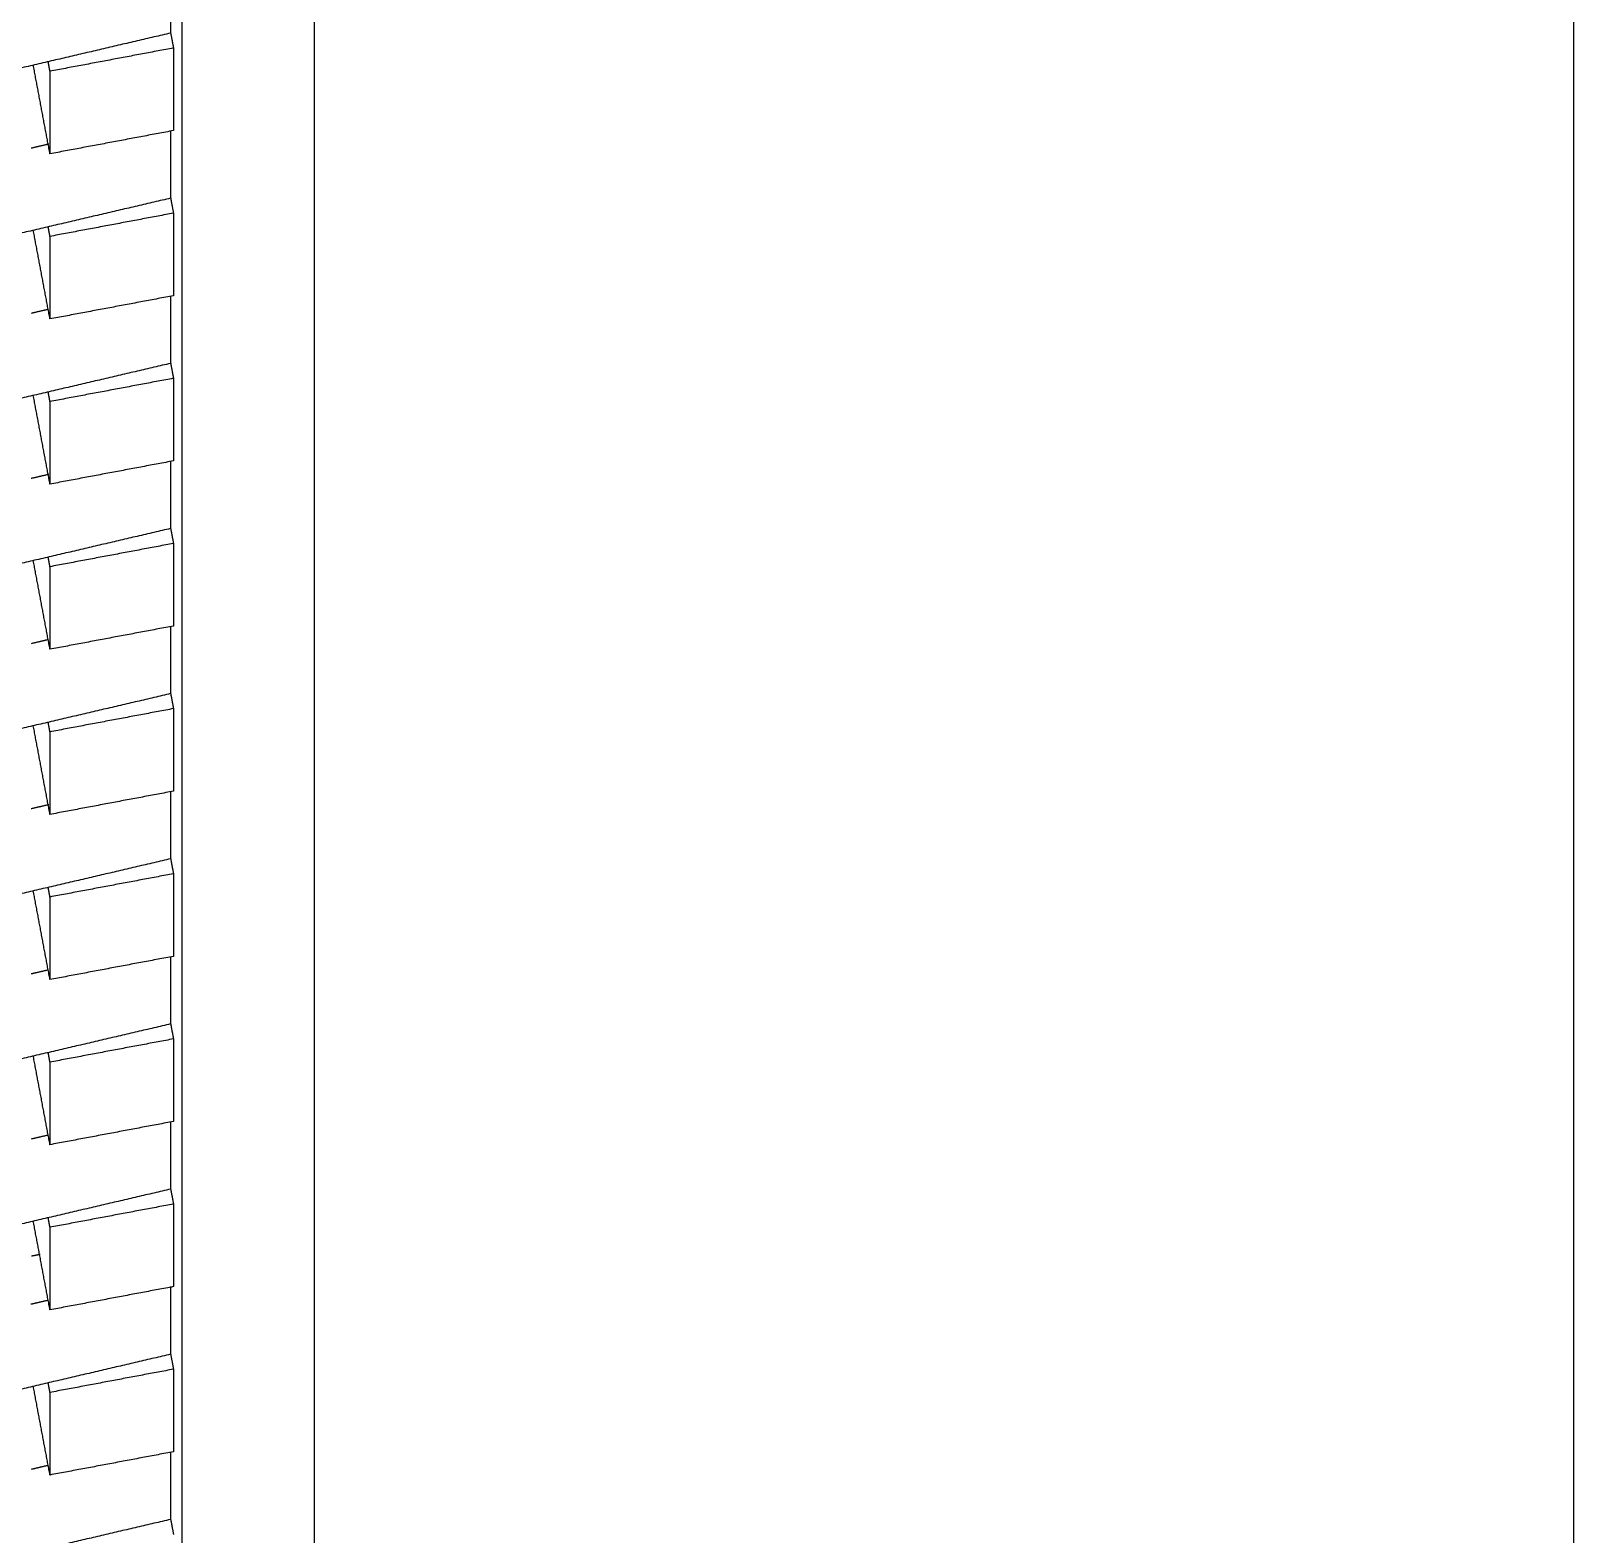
# Model space of a CAD drawing. Header units: millimetres. Extents: x 507.9 to 541, y 40.2 to 69.3.
# Drawn here: x 516.027 to 517.153, y 43.978 to 45.071 of the extents above; entities that cross this region are included whole.
import ezdxf

# ---------------------------------------------------------------- set-up
doc = ezdxf.new("R2010")
doc.units = ezdxf.units.MM
doc.layers.add('Make2D$Visible$Curves', color=7, linetype='Continuous', true_color=0x000000)

msp = doc.modelspace()

# ---------------------------------------------------------------- linework, layer by layer
at = {"layer": 'Make2D$Visible$Curves', "color": 18, "lineweight": -3, "true_color": 0x000000}
for points in [[(517.14873, 43.68439), (517.14873, 44.73957), (517.14873, 45.79476)], [(516.23361, 43.01965), (516.23361, 44.17628), (516.23361, 45.27679)], [(516.13737, 43.01965), (516.13737, 44.13464), (516.13737, 45.24963)], [(516.12897, 45.11774), (516.12897, 45.09336), (516.12897, 45.06899)], [(516.12897, 45.06899), (516.03159, 45.04623), (515.93421, 45.02348)], [(516.12888, 45.06945), (516.12995, 45.06379), (516.13101, 45.05812)], [(516.13101, 45.05812), (516.08615, 45.04968), (516.04128, 45.04124)], [(516.13101, 45.05812), (516.13101, 45.02812), (516.13101, 44.99812)], [(516.04128, 44.98124), (516.03522, 45.01345), (516.02916, 45.04567)], [(516.04128, 45.04124), (516.04063, 45.04472), (516.03997, 45.04819)], [(516.04128, 45.04124), (516.04128, 45.01124), (516.04128, 44.98124)], [(516.13101, 44.99812), (516.08615, 44.98968), (516.04128, 44.98124)], [(516.12897, 44.99774), (516.12897, 44.97336), (516.12897, 44.94899)], [(516.04039, 44.98829), (516.03396, 44.98679), (516.02752, 44.98528)], [(516.12897, 44.94899), (516.03159, 44.92623), (515.93421, 44.90348)], [(516.12892, 44.94926), (516.12996, 44.94369), (516.13101, 44.93812)], [(516.13101, 44.93812), (516.08615, 44.92968), (516.04128, 44.92124)], [(516.13101, 44.93812), (516.13101, 44.90812), (516.13101, 44.87812)], [(516.04128, 44.92124), (516.04063, 44.92472), (516.03997, 44.92819)], [(516.04128, 44.86124), (516.03522, 44.89345), (516.02916, 44.92567)], [(516.04128, 44.92124), (516.04128, 44.89124), (516.04128, 44.86124)], [(516.13101, 44.87812), (516.08615, 44.86968), (516.04128, 44.86124)], [(516.12897, 44.87774), (516.12897, 44.85336), (516.12897, 44.82899)], [(516.04004, 44.86821), (516.0339, 44.86677), (516.02776, 44.86534)], [(516.12897, 44.82899), (516.03159, 44.80623), (515.93421, 44.78348)], [(516.12893, 44.82918), (516.12997, 44.82365), (516.13101, 44.81812)], [(516.13101, 44.81812), (516.08615, 44.80968), (516.04128, 44.80124)], [(516.13101, 44.81812), (516.13101, 44.78812), (516.13101, 44.75812)], [(516.04128, 44.74124), (516.03522, 44.77345), (516.02916, 44.80567)], [(516.04128, 44.80124), (516.04063, 44.80472), (516.03997, 44.80819)], [(516.04128, 44.80124), (516.04128, 44.77124), (516.04128, 44.74124)], [(516.03372, 44.78157), (516.03381, 44.78159), (516.0339, 44.78161)], [(516.13101, 44.75812), (516.08615, 44.74968), (516.04128, 44.74124)], [(516.12897, 44.75774), (516.12897, 44.73336), (516.12897, 44.70899)], [(516.04037, 44.74828), (516.03393, 44.74678), (516.0275, 44.74528)], [(516.12897, 44.70899), (516.03159, 44.68623), (515.93421, 44.66348)], [(516.12895, 44.70909), (516.12998, 44.70361), (516.13101, 44.69812)], [(516.13101, 44.69812), (516.08615, 44.68968), (516.04128, 44.68124)], [(516.13101, 44.69812), (516.13101, 44.66812), (516.13101, 44.63812)], [(516.04128, 44.62124), (516.03522, 44.65345), (516.02916, 44.68567)], [(516.04128, 44.68124), (516.04062, 44.68474), (516.03997, 44.68823)], [(516.04128, 44.68124), (516.04128, 44.65124), (516.04128, 44.62124)], [(516.13101, 44.63812), (516.08615, 44.62968), (516.04128, 44.62124)], [(516.12897, 44.63774), (516.12897, 44.61336), (516.12897, 44.58899)], [(516.04002, 44.6282), (516.03383, 44.62676), (516.02763, 44.62531)], [(516.12897, 44.58899), (516.03159, 44.56623), (515.93421, 44.54348)], [(516.12894, 44.58913), (516.12998, 44.58362), (516.13101, 44.57812)], [(516.13101, 44.57812), (516.08615, 44.56968), (516.04128, 44.56124)], [(516.13101, 44.57812), (516.13101, 44.54812), (516.13101, 44.51812)], [(516.04128, 44.56124), (516.04063, 44.56472), (516.03997, 44.56819)], [(516.04128, 44.50124), (516.03522, 44.53345), (516.02916, 44.56567)], [(516.04128, 44.56124), (516.04128, 44.53124), (516.04128, 44.50124)], [(516.13101, 44.51812), (516.08615, 44.50968), (516.04128, 44.50124)], [(516.12897, 44.51774), (516.12897, 44.49336), (516.12897, 44.46899)], [(516.04034, 44.50828), (516.03391, 44.50678), (516.02748, 44.50527)], [(516.12897, 44.46899), (516.03159, 44.44623), (515.93421, 44.42348)], [(516.12898, 44.46893), (516.12999, 44.46353), (516.13101, 44.45812)], [(516.13101, 44.45812), (516.08615, 44.44968), (516.04128, 44.44124)], [(516.13101, 44.45812), (516.13101, 44.42812), (516.13101, 44.39812)], [(516.04128, 44.38124), (516.03522, 44.41345), (516.02916, 44.44567)], [(516.04128, 44.44124), (516.04063, 44.44472), (516.03997, 44.44819)], [(516.04128, 44.44124), (516.04128, 44.41124), (516.04128, 44.38124)], [(516.13101, 44.39812), (516.08615, 44.38968), (516.04128, 44.38124)], [(516.12897, 44.39774), (516.12897, 44.37336), (516.12897, 44.34899)], [(516.04, 44.3882), (516.03386, 44.38676), (516.02772, 44.38533)], [(516.12897, 44.34899), (516.03159, 44.32623), (515.93421, 44.30348)], [(516.12899, 44.34885), (516.13, 44.34349), (516.13101, 44.33812)], [(516.13101, 44.33812), (516.08615, 44.32968), (516.04128, 44.32124)], [(516.13101, 44.33812), (516.13101, 44.30812), (516.13101, 44.27812)], [(516.04128, 44.26124), (516.03518, 44.29366), (516.02908, 44.32608)], [(516.04128, 44.32124), (516.04063, 44.32472), (516.03997, 44.32819)], [(516.04128, 44.32124), (516.04128, 44.29124), (516.04128, 44.26124)], [(516.03332, 44.3015), (516.03359, 44.30155), (516.03386, 44.3016)], [(516.13101, 44.27812), (516.08615, 44.26968), (516.04128, 44.26124)], [(516.12897, 44.27781), (516.12897, 44.2534), (516.12897, 44.22899)], [(516.03997, 44.26819), (516.03383, 44.26676), (516.02768, 44.26532)], [(516.12897, 44.22899), (516.03159, 44.20623), (515.93421, 44.18348)], [(516.12901, 44.22877), (516.13001, 44.22345), (516.13101, 44.21812)], [(516.13101, 44.21812), (516.08615, 44.20968), (516.04128, 44.20124)], [(516.13101, 44.21812), (516.13101, 44.18812), (516.13101, 44.15812)], [(516.04128, 44.14124), (516.03522, 44.17345), (516.02916, 44.20567)], [(516.04128, 44.20124), (516.04063, 44.20472), (516.03997, 44.20819)], [(516.04128, 44.20124), (516.04128, 44.17124), (516.04128, 44.14124)], [(516.02782, 44.18046), (516.03096, 44.18105), (516.0341, 44.18165)], [(516.13101, 44.15812), (516.08615, 44.14968), (516.04128, 44.14124)], [(516.12897, 44.15816), (516.12897, 44.13358), (516.12897, 44.10899)], [(516.03998, 44.14819), (516.03371, 44.14673), (516.02745, 44.14527)], [(516.12897, 44.10899), (516.03159, 44.08623), (515.93421, 44.06348)], [(516.129, 44.1088), (516.13001, 44.10346), (516.13101, 44.09812)], [(516.13101, 44.09812), (516.08615, 44.08968), (516.04128, 44.08124)], [(516.13101, 44.09812), (516.13101, 44.06812), (516.13101, 44.03812)], [(516.04128, 44.02124), (516.03522, 44.05348), (516.02915, 44.08572)], [(516.04128, 44.08124), (516.04063, 44.08472), (516.03997, 44.08819)], [(516.04128, 44.08124), (516.04128, 44.05124), (516.04128, 44.02124)], [(516.13101, 44.03812), (516.08615, 44.02968), (516.04128, 44.02124)], [(516.12897, 44.03774), (516.12897, 44.01336), (516.12897, 43.98899)], [(516.03997, 44.02819), (516.03381, 44.02675), (516.02765, 44.02531)], [(516.12897, 43.98899), (516.03159, 43.96623), (515.93421, 43.94348)], [(516.12895, 43.9891), (516.12998, 43.98361), (516.13101, 43.97812)]]:
    msp.add_open_spline(points, degree=2, dxfattribs=at)
for points in [[(511.83963, 45.2777), (511.83963, 45.17096), (511.84491, 45.06436), (512.05826, 40.75314), (516.36947, 40.96649), (520.47261, 41.16954), (520.47261, 45.2777)], [(511.83963, 44.55807), (511.83963, 44.45133), (511.84491, 44.34472), (512.05826, 40.03351), (516.36947, 40.24686), (520.47261, 40.44991), (520.47261, 44.55807)]]:
    msp.add_rational_spline(points, [0.980423998556, 0.989861021963, 1, 0.707106781187, 1, 0.717245759224, 0.980423998556], degree=2, knots=[13.3259395, 13.3259395, 13.3259395, 13.5606516, 13.5606516, 20.3409773, 20.3409773, 26.8865911, 26.8865911, 26.8865911], dxfattribs=at)

doc.saveas('drawing.dxf')
